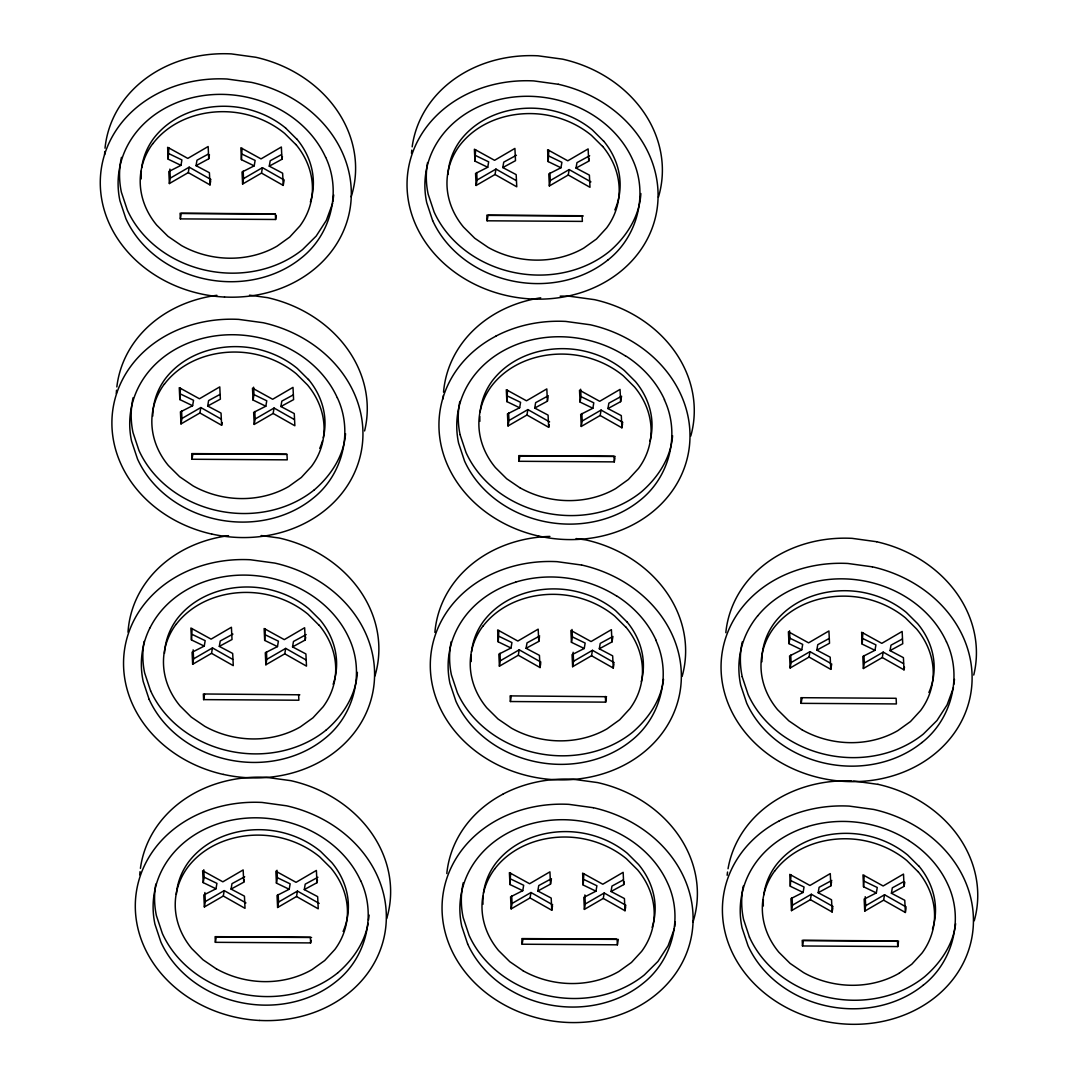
<?xml version="1.0" encoding="UTF-8"?>
<svg xmlns="http://www.w3.org/2000/svg" width="1078" height="1078" viewBox="0 0 1078 1078"><rect width="100%" height="100%" fill="white"/><g stroke="black" fill="none" stroke-linecap="round" stroke-linejoin="round"><path stroke-width="1.5" d="M332.873 201.532L333.708 194.943M345.539 433.652C343.895 455.859 330.852 475.681 314.264 489.911M357.384 672.376C356.023 695.175 342.979 715.725 325.893 730.278M368.097 923.32C364.566 942.954 352.6 960.107 337.643 972.962M368.514 920.019L369.134 915.074M640.871 193.555C639.524 216.355 626.466 236.891 609.393 251.443A108.056 93.207 9.7 0 1 434.111 212.016L428.155 194.161A108.204 93.328 9.7 0 1 427.562 162.549M672.578 435.687C670.92 457.894 657.876 477.716 641.302 491.945A108.056 93.207 9.7 0 1 466.019 452.517L460.063 434.65M663.522 679.234C661.097 700.201 648.336 718.622 632.665 732.178A108.056 93.207 9.7 0 1 457.382 692.75L451.426 674.895A108.056 93.207 9.7 0 1 451.183 641.666M674.653 926.878L675.273 921.919M953.868 684.341L954.488 679.396M955.62 923.671C953.195 944.638 940.434 963.058 924.762 976.614A108.056 93.207 9.7 0 1 749.48 937.186M169.125 153.777L181.899 159.935L180.983 165.352L168.195 159.194L168.842 147.821M210.924 179.487L189.202 167.171L188.273 172.601L169.381 183.543L170.311 178.126L169.866 169.111M276.305 215.411L275.618 219.481L180.349 218.888L181.279 213.471L274.863 214.05M188.273 172.601L210.008 184.904L209.415 172.723L196.048 165.662L196.978 160.231L208.256 154.114M196.048 165.662L208.741 158.776L209.428 154.706M210.008 184.904L210.695 180.848M180.767 394.144L193.541 400.302L192.612 405.719L179.837 399.561L180.471 388.188M221.111 419.032L200.831 407.551L199.915 412.968L181.01 423.91L181.939 418.493L181.576 410.974M242.348 154.262L255.122 160.42L254.206 165.85L241.418 159.679L242.065 148.306M191.992 459.255L191.722 453.609L286.977 454.202L287.247 459.848L191.992 459.255L192.922 453.838L286.505 454.417M261.496 173.086L283.231 185.403L284.161 179.986L262.426 167.669L261.496 173.086L242.604 184.042L243.534 178.625L243.17 171.119M199.915 412.968L221.637 425.271L221.044 413.09L207.677 406.029L208.606 400.598L219.885 394.481M221.637 425.271L222.108 422.563M283.231 185.403L282.638 173.208L269.271 166.16L270.201 160.743L281.479 154.612M192.396 634.511L205.17 640.669L204.254 646.086L191.466 639.928L192.113 628.555M232.754 659.399L212.474 647.918L211.544 653.335L192.652 664.277L193.568 658.86L193.137 649.845M269.271 166.16L281.964 159.261L282.423 156.553M253.99 394.629L266.765 400.787L265.835 406.217L253.06 400.046L253.99 394.629L253.626 387.191M298.606 694.569L298.875 700.215L203.621 699.622L204.55 694.205M294.334 419.531L274.055 408.036L273.138 413.453L254.233 424.409L255.163 418.992L254.799 411.486M211.544 653.335L233.279 665.652L232.686 653.457L219.319 646.396L220.235 640.979L232.929 634.093M273.138 413.453L294.86 425.77L294.267 413.575L280.9 406.527L281.83 401.11L293.108 394.979M204.146 877.196L216.921 883.367L215.991 888.784L203.216 882.612L204.146 877.196L203.782 869.757M245.946 902.919L224.224 890.603L223.294 896.02L204.389 906.975L205.319 901.545L204.887 892.53M265.619 634.996L278.393 641.167L277.477 646.584L264.689 640.413L265.336 629.053M311.097 940.205L310.626 942.913L215.371 942.32L216.301 936.89L311.555 937.483M305.977 659.898L285.697 648.404L284.767 653.82L265.875 664.776L266.805 659.359L266.441 651.853M223.294 896.02L245.016 908.336L244.436 896.141L231.069 889.08L231.986 883.664L244.679 876.778M231.069 889.08L243.763 882.195L244.221 879.486M284.767 653.82L306.502 666.137L305.909 653.942L292.542 646.894L293.472 641.477L306.165 634.578M292.542 646.894L305.236 639.995L305.694 637.287M277.369 877.694L290.144 883.852L289.214 889.269L276.44 883.111L277.369 877.694L277.006 870.256M319.169 903.404L297.447 891.088L296.517 896.519L277.625 907.474L278.542 902.057L278.178 894.538M296.517 896.519L318.239 908.821L317.66 896.64L304.292 889.593L305.209 884.162L317.902 877.263M304.292 889.593L316.986 882.693L317.444 879.985M475.883 155.677L488.657 161.848L487.741 167.265L474.953 161.107L475.6 149.734M516.241 180.578L495.961 169.084L495.031 174.501L476.139 185.456L477.069 180.026L476.705 172.52M487.121 220.801L486.838 215.155L582.093 215.748L582.376 221.394L487.121 220.801L488.038 215.384L583.292 215.977M495.031 174.501L516.766 186.817L516.173 174.623L502.806 167.562L503.736 162.145L516.429 155.259M507.792 396.178L520.566 402.337L519.65 407.754L506.862 401.595L507.509 390.223M549.106 156.175L561.894 162.333L560.964 167.75L548.176 161.592L548.823 150.219M549.605 421.889L527.87 409.586L526.94 415.003L508.048 425.945L508.978 420.528L508.614 413.009M590.919 181.886L569.184 169.583L568.254 175L549.362 185.955L550.292 180.538L549.928 173.019M614.972 457.827L614.285 461.883L519.03 461.29L519.946 455.873L615.201 456.466M526.94 415.003L548.675 427.319L548.082 415.124L534.715 408.063L535.645 402.646L548.338 395.761M568.254 175L589.989 187.302L589.396 175.121L576.029 168.074L576.959 162.643L589.653 155.744M499.154 636.424L511.929 642.582L511.012 647.999L498.225 641.841L498.871 630.468M540.954 662.135L519.232 649.818L518.302 655.249L499.41 666.191L500.34 660.774L499.976 653.255M534.715 408.063L547.408 401.178L548.096 397.108M576.029 168.074L588.723 161.174L589.181 158.466M548.675 427.319L549.133 424.597M606.335 698.059L605.647 702.128L510.379 701.535L511.309 696.119M518.302 655.249L540.038 667.551L539.445 655.357L526.077 648.309L527.007 642.879L539.701 635.993M526.077 648.309L538.771 641.41L539.458 637.354M581.015 396.664L593.789 402.822L592.873 408.252L580.085 402.081L581.015 396.664L580.651 389.225M540.038 667.551L540.725 663.496M622.828 422.387L601.093 410.071L600.163 415.488L581.271 426.443L582.201 421.026L581.837 413.521M510.905 879.109L523.679 885.267L522.749 890.684L509.975 884.526L510.608 873.153M552.704 904.833L530.982 892.517L530.053 897.934L511.161 908.875L512.077 903.458L511.713 895.953M607.938 408.562L608.868 403.145L621.561 396.246L620.632 401.663L607.938 408.562L621.305 415.609L621.898 427.804L600.163 415.488M572.378 636.909L585.152 643.067L584.236 648.484L571.448 642.326L572.378 636.909L572.014 629.471M618.314 939.396L617.384 944.813L522.129 944.22L523.059 938.803L616.643 939.383M614.19 662.62L592.455 650.317L591.526 655.734L572.634 666.689L573.563 661.272L573.119 652.257M530.053 897.934L551.788 910.25L551.195 898.055L537.828 890.994L538.744 885.577L550.036 879.446M621.898 427.804L622.585 423.735M537.828 890.994L550.521 884.108L551.437 878.691M551.788 910.25L552.475 906.18M599.301 648.808L600.23 643.391L612.924 636.492L611.994 641.909L599.301 648.808L612.668 655.855L613.261 668.05L591.526 655.734M613.261 668.05L613.948 663.981M584.128 879.594L596.902 885.766L595.972 891.183L583.198 885.025L583.845 873.652M625.927 905.318L604.206 893.002L603.276 898.419L584.384 909.387L585.3 903.957L584.869 894.942M603.276 898.419L625.011 910.735L624.418 898.54L611.051 891.493L611.967 886.076L623.259 879.944M611.051 891.493L623.744 884.593L624.202 881.885M625.011 910.735L625.698 906.665M789.904 638.23L802.692 644.388L801.762 649.805L788.988 643.647L789.904 638.23L789.554 630.792M830.262 663.118L809.982 651.638L809.066 657.054L790.161 667.996L791.09 662.579L790.726 655.06M801.143 703.341L800.873 697.695L896.128 698.288L896.397 703.934L801.143 703.341L802.072 697.924M809.066 657.054L830.788 669.371L830.195 657.176L816.828 650.115L817.757 644.698L829.036 638.567M791.252 880.847L804.04 887.019L803.11 892.436L790.322 886.278L790.969 874.905M830.788 669.371L831.717 663.94M833.065 906.571L811.33 894.255L810.4 899.672L791.508 910.627L792.438 905.21L792.074 897.691M898.432 942.495L897.745 946.565L802.49 945.972L803.406 940.555L898.661 941.148M810.4 899.672L832.135 911.988L831.542 899.793L818.175 892.732L819.105 887.315L831.798 880.43M863.141 638.715L875.915 644.887L874.986 650.303L862.211 644.132L862.845 632.773M903.485 663.617L883.205 652.123L882.289 657.54L863.384 668.495L864.313 663.078L863.95 655.572M818.175 892.732L830.868 885.846L831.569 881.791M832.135 911.988L832.822 907.932M882.289 657.54L904.011 669.856L903.418 657.661L890.051 650.613L890.98 645.196L902.259 639.065M864.475 881.346L877.263 887.504L876.333 892.921L863.559 886.763L864.192 875.39M904.011 669.856L904.482 667.147M906.288 907.056L884.553 894.753L883.623 900.17L864.731 911.126L865.661 905.709L865.216 896.694M883.623 900.17L905.358 912.487L904.765 900.292L891.398 893.244L892.328 887.827L903.607 881.696M891.398 893.244L904.092 886.345L904.792 882.276M905.358 912.487L906.059 908.417M332.671 203.19L326.324 220.411L316.191 236.069L302.622 249.53A108.056 93.207 9.7 0 1 127.352 210.102L121.396 192.248A108.204 93.328 9.7 0 1 121.464 157.375M674.437 928.522L668.104 945.743L657.971 961.401L644.401 974.876A108.056 93.207 9.7 0 1 469.132 935.448L463.176 917.58A108.204 93.328 9.7 0 1 463.244 882.72M953.451 687.643L947.104 704.864L936.971 720.522L923.415 733.997A108.056 93.207 9.7 0 1 748.132 694.569L742.19 676.701M152.806 143.711C172.763 117.623 208.054 107.733 239.639 113.082A87.062 75.083 9.7 0 1 284.659 133.429L295.898 144.6M164.449 384.078C184.392 357.99 219.683 348.1 251.268 353.449A87.062 75.083 9.7 0 1 296.302 373.796L307.526 384.967A83.316 71.862 9.7 0 1 324.006 425.783A83.316 71.862 9.7 0 1 311.461 466.424L301.314 477.473L288.715 486.515A87.749 75.689 9.7 0 1 241.512 498.575A87.844 75.77 9.7 0 1 193.11 485.909L179.635 476.719L168.384 465.534A83.316 71.862 9.7 0 1 164.449 383.93M176.078 624.445C196.034 598.357 231.325 588.467 262.911 593.816A87.062 75.083 9.7 0 1 307.931 614.164L319.169 625.348M482.836 626.358C502.793 600.271 538.084 590.38 569.669 595.73A87.062 75.083 9.7 0 1 614.689 616.064L625.927 627.248M494.586 869.057C514.543 842.956 549.834 833.065 581.406 838.428A87.062 75.083 9.7 0 1 626.439 858.762L637.677 869.946A83.316 71.862 9.7 0 1 654.144 910.762A83.316 71.862 9.7 0 1 641.612 951.402L631.452 962.452L618.853 971.48A87.749 75.689 9.7 0 1 571.65 983.54A87.844 75.77 9.7 0 1 523.248 970.887M774.934 870.795C794.89 844.694 830.181 834.817 861.767 840.166A87.062 75.083 9.7 0 1 906.787 860.5L918.025 871.684M607.925 260C637.691 236.702 648.673 193.649 632.463 159.274A108.056 93.207 9.7 0 0 502.348 98.866A108.056 93.207 9.7 0 0 426.726 202.677L432.628 220.572M921.946 742.54C951.726 719.242 962.694 676.189 946.484 641.828M923.294 985.171C953.06 961.872 964.042 918.82 947.831 884.459A108.056 93.207 9.7 0 0 908.606 840.449M899.2 973.232L911.813 964.19L921.96 953.141A83.316 71.862 9.7 0 0 918.011 871.536M170.311 178.126L189.202 167.171M243.534 178.625L262.426 167.669M477.069 180.026L495.961 169.084M550.292 180.538L569.184 169.583M181.939 418.493L200.831 407.551M255.163 418.992L274.055 408.036M508.978 420.528L527.87 409.586M582.201 421.026L601.093 410.071M193.568 658.86L212.474 647.918M266.805 659.359L285.697 648.404M500.34 660.774L519.232 649.818M573.563 661.272L592.455 650.317M205.319 901.545L224.224 890.603M278.542 902.057L297.447 891.088M791.09 662.579L809.982 651.638M864.313 663.078L883.205 652.123M512.077 903.458L530.982 892.517M585.3 903.957L604.206 893.002M792.438 905.21L811.33 894.255M865.661 905.709L884.553 894.753M280.9 406.527L293.593 399.628L293 387.366L272.667 399.264L252.481 388.147L253.06 400.046M890.051 650.613L902.744 643.714L902.151 631.452L881.804 643.35L861.632 632.234L862.211 644.132M502.806 167.562L515.5 160.676L514.907 148.414L494.573 160.312L474.387 149.195L474.953 161.107M207.677 406.029L220.37 399.143L219.777 386.881L199.443 398.766L179.258 387.662L179.837 399.561M219.319 646.396L232.013 639.51L231.42 627.248L211.086 639.133L190.887 628.029L191.466 639.928M816.828 650.115L829.521 643.229L828.928 630.967L808.594 642.852L788.409 631.748L788.988 643.647M254.206 165.85L242.024 172.022L242.604 184.042M560.964 167.75L548.783 173.935L549.362 185.955M265.835 406.217L253.653 412.389L254.233 424.409M592.873 408.252L580.692 414.424L581.271 426.443M277.477 646.584L265.296 652.756L265.875 664.776M584.236 648.484L572.054 654.669L572.634 666.689M289.214 889.269L277.033 895.454L277.625 907.474M874.986 650.303L862.804 656.475L863.384 668.495M595.972 891.183L583.804 897.368L584.384 909.387M876.333 892.921L864.152 899.106L864.731 911.126M180.983 165.352L168.801 171.523L169.381 183.543M487.741 167.265L475.56 173.437L476.139 185.456M192.612 405.719L180.43 411.89L181.01 423.91M519.65 407.754L507.469 413.925L508.048 425.945M204.254 646.086L192.073 652.257L192.652 664.277M511.012 647.999L498.831 654.171L499.41 666.191M215.991 888.784L203.809 894.956L204.389 906.975M801.762 649.805L789.581 655.976L790.161 667.996M522.749 890.684L510.568 896.856L511.161 908.875M803.11 892.436L790.929 898.607L791.508 910.627M299.805 694.798L203.351 693.976L203.621 699.622M606.564 696.711L510.11 695.889L510.379 701.535M249.53 295.17L267.465 297.636A125.991 108.676 9.7 0 1 364.593 430.944M876.616 541.722L852.146 538.353A126.207 108.851 9.7 0 0 782.197 553.122A125.991 108.662 9.7 0 0 725.817 632.678M576.083 538.569L585.866 539.916A125.991 108.662 9.7 0 1 682.131 676.351M581.568 565.034L557.097 561.665A126.207 108.851 9.7 0 0 487.148 576.42A125.991 108.662 9.7 0 0 432.467 685.581A125.991 108.662 9.7 0 0 530.066 776.335A125.991 108.662 9.7 0 0 678.682 698.288A125.991 108.662 9.7 0 0 581.581 565.007M261.159 535.537L279.108 538.003A125.991 108.662 9.7 0 1 374.915 676.014M853.493 780.984L877.964 784.353M593.318 807.718L568.847 804.35A126.207 108.851 9.7 0 0 498.898 819.105A125.991 108.676 9.7 0 0 447.087 938.803A125.991 108.676 9.7 0 0 566.287 1022.389A125.991 108.662 9.7 0 0 692.359 930.489A125.991 108.662 9.7 0 0 593.331 807.705M520.135 487.957L506.673 478.753L495.422 467.582A83.316 71.862 9.7 0 1 478.942 426.753A83.316 71.862 9.7 0 1 491.487 386.126C511.43 360.012 546.721 350.134 578.307 355.484A87.062 75.083 9.7 0 1 623.327 375.831L634.565 387.015A83.316 71.862 9.7 0 1 651.031 427.818A83.316 71.862 9.7 0 1 638.499 468.458L628.339 479.508L615.74 488.55A87.749 75.689 9.7 0 1 520.283 487.957M802.261 730.008L788.786 720.805L777.534 709.634A83.316 71.862 9.7 0 1 761.068 668.805A83.316 71.862 9.7 0 1 773.6 628.178C793.543 602.063 828.834 592.186 860.419 597.535A87.062 75.083 9.7 0 1 905.453 617.883L916.677 629.067A83.316 71.862 9.7 0 1 933.157 669.869A83.316 71.862 9.7 0 1 920.612 710.51L910.465 721.559L897.866 730.601A87.749 75.689 9.7 0 1 802.409 730.008M523.248 970.887L509.773 961.684L498.535 950.513A83.316 71.862 9.7 0 1 482.055 909.684A83.316 71.862 9.7 0 1 494.586 869.057M216.489 968.974L203.014 959.784L191.776 948.6A83.316 71.862 9.7 0 1 175.296 907.77A83.316 71.862 9.7 0 1 187.828 867.143C207.771 841.042 243.076 831.165 274.647 836.515A87.062 75.083 9.7 0 1 319.681 856.848L330.906 868.033A83.316 71.862 9.7 0 1 347.385 908.848A83.316 71.862 9.7 0 1 334.854 949.489L324.694 960.538L312.094 969.567A87.749 75.689 9.7 0 1 216.638 968.987M603.586 141.097L592.348 129.912A87.062 75.083 9.7 0 0 547.314 109.579C515.742 104.216 480.451 114.106 460.495 140.207A83.316 71.862 9.7 0 0 447.99 174.447M602.656 146.514L591.418 135.329A87.062 75.083 9.7 0 0 546.398 114.996C514.812 109.633 479.521 119.523 459.565 145.624A83.316 71.862 9.7 0 0 447.033 186.251A83.316 71.862 9.7 0 0 463.513 227.081L474.765 238.265L488.226 247.455A87.844 75.77 9.7 0 0 536.628 260.121A87.749 75.689 9.7 0 0 583.831 248.048L596.444 239.02L606.591 227.97A83.316 71.862 9.7 0 0 602.642 146.365M285.589 127.999L296.814 139.183M918.955 866.267L907.716 855.083A87.062 75.083 9.7 0 0 862.683 834.749C831.111 829.386 795.82 839.277 775.864 865.378A83.316 71.862 9.7 0 0 763.803 894.861M626.844 621.831L615.619 610.647A87.062 75.083 9.7 0 0 570.585 590.313C539.013 584.95 503.722 594.84 483.766 620.941A83.316 71.862 9.7 0 0 471.517 652.001M308.456 379.55L297.218 368.38A87.062 75.083 9.7 0 0 252.198 348.032C220.613 342.683 185.322 352.573 165.365 378.661A83.316 71.862 9.7 0 0 152.766 416.108M664.371 399.776C680.582 434.138 669.6 477.19 639.833 500.488A108.056 93.207 9.7 0 1 464.564 461.061L458.608 443.193A108.204 93.328 9.7 0 1 465.373 389.481A108.056 93.207 9.7 0 1 625.2 355.807M655.734 640.022C671.944 674.383 660.962 717.436 631.196 740.734A108.056 93.207 9.7 0 1 455.927 701.306L449.971 683.439A108.204 93.328 9.7 0 1 466.882 614.069A108.056 93.207 9.7 0 1 515.675 582.16M749.466 937.2L743.537 919.332A108.056 93.207 9.7 0 1 743.281 886.103M325.704 157.375C341.915 191.736 330.933 234.788 301.166 258.087A108.056 93.207 9.7 0 1 125.897 218.659L119.941 200.791A108.056 93.207 9.7 0 1 166.928 107.194A108.043 93.18 9.7 0 1 286.532 113.365A108.056 93.207 9.7 0 1 325.65 157.375M337.347 397.742C353.544 432.103 342.575 475.155 312.809 498.454A108.056 93.207 9.7 0 1 137.526 459.026L131.57 441.158A108.056 93.207 9.7 0 1 197.287 339.88A108.043 93.18 9.7 0 1 298.161 353.732A108.056 93.207 9.7 0 1 337.293 397.742M467.65 944.005L461.721 926.137A108.056 93.207 9.7 0 1 537.37 822.285A108.056 93.207 9.7 0 1 667.43 882.707C683.735 917.055 672.699 960.134 642.946 983.419A108.056 93.207 9.7 0 1 467.663 943.991M360.726 880.793C376.923 915.168 365.954 958.221 336.188 981.506A108.056 93.207 9.7 0 1 160.905 942.078L154.962 924.223A108.056 93.207 9.7 0 1 230.611 820.385A108.056 93.207 9.7 0 1 360.672 880.807M150.597 690.85L144.668 672.982A108.056 93.207 9.7 0 1 144.115 641.397M149.141 699.393L143.212 681.525A108.204 93.328 9.7 0 1 149.977 627.814M904.092 886.345L903.499 874.083L883.151 885.981L862.979 874.864L863.559 886.763M897.745 946.565L897.462 940.919L802.207 940.326L802.49 945.972M830.868 885.846L830.276 873.584L809.942 885.483L789.756 874.366L790.322 886.278M620.632 401.663L620.039 389.401L599.691 401.299L579.519 390.182L580.085 402.081M614.285 461.883L614.002 456.237L518.747 455.644L519.03 461.29M588.723 161.174L588.13 148.912L567.783 160.811L547.611 149.694L548.176 161.592M611.994 641.909L611.401 629.646L591.054 641.545L570.882 630.428L571.448 642.326M623.744 884.593L623.151 872.331L602.804 884.23L582.619 873.113L583.198 885.025M605.364 696.482L605.647 702.128M617.384 944.813L617.115 939.181L521.86 938.588L522.129 944.22M547.408 401.178L546.815 388.915L526.482 400.8L506.296 389.697L506.862 401.595M538.771 641.41L538.178 629.148L517.844 641.046L497.659 629.929L498.225 641.841M550.521 884.108L549.928 871.846L529.594 883.731L509.395 872.628L509.975 884.526M281.964 159.261L281.371 146.999L261.024 158.897L240.852 147.78L241.418 159.679M305.236 639.995L304.643 627.733L284.296 639.631L264.123 628.514L264.689 640.413M316.986 882.693L316.393 870.431L296.046 882.33L275.86 871.213L276.44 883.111M275.618 219.481L275.335 213.835L180.08 213.242L180.349 218.888M310.626 942.913L310.356 937.267L215.101 936.674L215.371 942.32M208.741 158.776L208.148 146.514L187.815 158.399L167.629 147.295L168.195 159.194M243.763 882.195L243.156 869.933L222.836 881.817L202.637 870.714L203.216 882.612M224.507 297.056A125.991 108.676 9.7 0 1 105.307 213.471A125.991 108.676 9.7 0 1 157.145 93.799A126.207 108.851 9.7 0 1 227.067 79.017L251.538 82.386A125.991 108.662 9.7 0 1 350.579 205.157A125.991 108.662 9.7 0 1 224.507 297.002M133.093 397.742A108.204 93.328 9.7 0 0 133.025 432.615L138.968 450.483A108.056 93.207 9.7 0 0 314.25 489.884M211.679 534.014A125.991 108.662 9.7 0 0 360.281 456.007A125.991 108.662 9.7 0 0 263.18 322.726L238.71 319.384A126.207 108.851 9.7 0 0 168.747 334.14A125.991 108.676 9.7 0 0 114.066 443.301A125.991 108.676 9.7 0 0 211.665 534.055M116.303 393.51A125.991 108.676 9.7 0 1 116.518 390.223M116.842 386.948A125.991 108.676 9.7 0 1 173.073 309.049A126.207 108.851 9.7 0 1 216.894 295.305M607.911 259.973A108.056 93.207 9.7 0 1 432.655 220.559M761.93 661.798A83.316 71.862 9.7 0 1 774.53 622.747C794.473 596.646 829.764 586.769 861.349 592.118A87.062 75.083 9.7 0 1 906.369 612.466L917.607 623.636A83.316 71.862 9.7 0 1 934.087 664.452A83.316 71.862 9.7 0 1 928.886 692.48M742.216 676.688A108.056 93.207 9.7 0 1 742.284 641.855M921.933 742.526A108.056 93.207 9.7 0 1 746.677 703.112L740.721 685.244A108.204 93.328 9.7 0 1 757.632 615.875M757.686 615.888A108.056 93.207 9.7 0 1 858.223 580.004A108.056 93.207 9.7 0 1 946.444 641.828M626.844 621.683A83.316 71.862 9.7 0 1 641.302 681.606M434.892 632.449A125.991 108.662 9.7 0 1 491.447 551.289A126.207 108.851 9.7 0 1 549.915 536.413M603.572 140.948A83.316 71.862 9.7 0 1 614.864 209.927M259.515 1020.475A125.991 108.676 9.7 0 1 140.329 936.89A125.991 108.676 9.7 0 1 192.153 817.232A126.207 108.851 9.7 0 1 262.089 802.45L286.559 805.805A125.991 108.662 9.7 0 1 385.601 928.576A125.991 108.662 9.7 0 1 259.528 1020.435M308.443 379.402A83.316 71.862 9.7 0 1 323.306 437.776M322.484 440.875A83.316 71.862 9.7 0 1 319.735 448.394M223.308 774.381A125.991 108.662 9.7 0 0 371.923 696.375A125.991 108.662 9.7 0 0 274.823 563.093L250.339 559.751A126.207 108.851 9.7 0 0 180.39 574.507A125.991 108.676 9.7 0 0 125.708 683.668A125.991 108.676 9.7 0 0 223.294 774.422M149.155 699.393A108.056 93.207 9.7 0 0 324.424 738.807C354.217 715.549 365.172 672.47 348.976 638.109A108.056 93.207 9.7 0 0 309.75 594.113A108.043 93.18 9.7 0 0 208.876 580.234A108.056 93.207 9.7 0 0 150.031 627.814M658.415 197.193A125.991 108.662 9.7 0 0 562.595 59.155L538.124 55.813A126.207 108.851 9.7 0 0 468.175 70.569A125.991 108.676 9.7 0 0 412.173 146.851M411.513 153.399A125.991 108.676 9.7 0 1 411.783 150.125M876.643 541.749A125.991 108.662 9.7 0 1 973.744 675.044M104.606 154.774A125.991 108.676 9.7 0 1 104.755 151.499M105.024 148.212A125.991 108.676 9.7 0 1 161.43 68.682A126.207 108.851 9.7 0 1 231.366 53.9L255.836 57.269A125.991 108.662 9.7 0 1 351.159 196.856M152.806 143.563A83.316 71.862 9.7 0 0 156.755 225.167L168.006 236.351L181.468 245.541A87.844 75.77 9.7 0 0 229.87 258.208A87.749 75.689 9.7 0 0 277.073 246.148L289.672 237.106L299.832 226.057A83.316 71.862 9.7 0 0 295.884 144.452M141.205 178.921A83.316 71.862 9.7 0 1 141.339 170.944M141.676 167.777A83.316 71.862 9.7 0 1 153.736 138.294C173.679 112.193 208.984 102.316 240.556 107.665A87.062 75.083 9.7 0 1 285.589 127.999M690.769 436.105A125.991 108.662 9.7 0 0 594.504 299.657L570.033 296.302A126.207 108.851 9.7 0 0 560.196 296.14M443.233 398.779A125.991 108.662 9.7 0 1 443.327 395.491M443.543 392.217A125.991 108.662 9.7 0 1 500.084 311.043A126.207 108.851 9.7 0 1 540.711 297.811M616.697 595.932A108.204 93.328 9.7 0 1 655.923 639.982M515.634 582.133A108.043 93.18 9.7 0 1 616.562 596.013M538.704 536.089A125.991 108.676 9.7 0 1 441.104 445.335A125.991 108.676 9.7 0 1 495.813 336.201M538.704 536.049A125.991 108.662 9.7 0 0 687.319 458.042A125.991 108.662 9.7 0 0 590.218 324.761L565.734 321.419A126.207 108.851 9.7 0 0 495.786 336.174M625.334 355.686A108.204 93.328 9.7 0 1 664.56 399.749M446.804 873.557A125.991 108.676 9.7 0 1 503.21 794.028M692.938 922.189A125.991 108.662 9.7 0 0 597.616 782.588L573.146 779.232A126.207 108.851 9.7 0 0 503.183 794.001M343.114 931.446A83.316 71.862 9.7 0 0 348.315 903.431A83.316 71.862 9.7 0 0 331.835 862.616L320.597 851.431A87.062 75.083 9.7 0 0 275.577 831.098C243.992 825.735 208.701 835.625 188.758 861.726A83.316 71.862 9.7 0 0 176.347 894.376M296.814 139.035A83.316 71.862 9.7 0 1 310.37 202.031M337.63 972.949A108.056 93.207 9.7 0 1 162.374 933.535L156.418 915.68A108.204 93.328 9.7 0 1 155.825 884.068M779.273 820.884A125.991 108.676 9.7 0 0 727.434 940.542A125.991 108.676 9.7 0 0 846.634 1024.127A125.991 108.662 9.7 0 0 972.706 932.227A125.991 108.662 9.7 0 0 873.679 809.443L849.208 806.101A126.207 108.851 9.7 0 0 779.246 820.857M923.28 985.157A108.056 93.207 9.7 0 1 748.024 945.743L742.068 927.875A108.204 93.328 9.7 0 1 758.979 858.506A108.056 93.207 9.7 0 1 807.772 826.597M649.94 441.36A83.316 71.862 9.7 0 0 651.961 422.401A83.316 71.862 9.7 0 0 635.481 381.599L624.256 370.414A87.062 75.083 9.7 0 0 579.223 350.067C547.651 344.717 512.36 354.608 492.403 380.696A83.316 71.862 9.7 0 0 480.155 411.769M460.09 434.636A108.056 93.207 9.7 0 1 459.821 401.434M807.732 826.57A108.043 93.18 9.7 0 1 908.66 840.449M727.151 875.296A125.991 108.676 9.7 0 1 727.542 872.021M728.041 868.774A125.991 108.676 9.7 0 1 783.558 795.766A126.207 108.851 9.7 0 1 851.863 780.903M386.665 918.712A125.991 108.662 9.7 0 0 290.858 780.674L266.387 777.332A126.207 108.851 9.7 0 0 196.425 792.087A125.991 108.676 9.7 0 0 140.423 868.369M128.012 632.193A125.991 108.662 9.7 0 1 184.688 549.376A126.207 108.851 9.7 0 1 228.523 535.672M877.964 784.326A125.991 108.662 9.7 0 1 974.242 920.787M652.15 927.376A83.316 71.862 9.7 0 0 655.074 905.331A83.316 71.862 9.7 0 0 638.594 864.529L627.369 853.345A87.062 75.083 9.7 0 0 582.336 833.011C550.75 827.648 515.473 837.539 495.516 863.626A83.316 71.862 9.7 0 0 483.456 893.11M625.914 627.1A83.316 71.862 9.7 0 1 629.862 708.704L619.702 719.754L607.103 728.795A87.749 75.689 9.7 0 1 559.9 740.855A87.844 75.77 9.7 0 1 511.511 728.189L498.036 718.999L486.784 707.815A83.316 71.862 9.7 0 1 482.836 626.21M325.879 730.264A108.056 93.207 9.7 0 1 150.624 690.85M774.934 870.647A83.316 71.862 9.7 0 0 778.882 952.251L790.134 963.436L803.609 972.625A87.844 75.77 9.7 0 0 851.997 985.292A87.749 75.689 9.7 0 0 899.2 973.218M763.332 906.005A83.316 71.862 9.7 0 1 763.359 899.631M471.234 661.569A83.316 71.862 9.7 0 1 471.261 655.195M176.078 624.297A83.316 71.862 9.7 0 0 180.026 705.901L191.264 717.086L204.739 726.289A87.844 75.77 9.7 0 0 253.141 738.942A87.749 75.689 9.7 0 0 300.344 726.882L312.943 717.84L323.104 706.804A83.316 71.862 9.7 0 0 319.155 625.2M164.503 653.281A83.316 71.862 9.7 0 1 177.008 619.028C196.951 592.927 232.255 583.05 263.827 588.399A87.062 75.083 9.7 0 1 308.86 608.747L320.085 619.917A83.316 71.862 9.7 0 1 333.129 684.287M482.984 904.267A83.316 71.862 9.7 0 1 483.119 896.29M479.872 421.336A83.316 71.862 9.7 0 1 479.831 416.553M918.941 866.119A83.316 71.862 9.7 0 1 932.497 929.115M139.776 874.918A125.991 108.676 9.7 0 1 140.046 871.644M558.296 84.286L533.839 80.917A126.207 108.851 9.7 0 0 463.877 95.686A125.991 108.676 9.7 0 0 409.195 204.833A125.991 108.676 9.7 0 0 506.795 295.601A125.991 108.662 9.7 0 0 655.411 217.554A125.991 108.662 9.7 0 0 558.31 84.273M872.331 566.839L847.86 563.471A126.207 108.851 9.7 0 0 777.898 578.226A125.991 108.662 9.7 0 0 762.847 750.126A125.991 108.662 9.7 0 0 958.585 726.491A125.991 108.662 9.7 0 0 872.331 566.812"/></g></svg>
